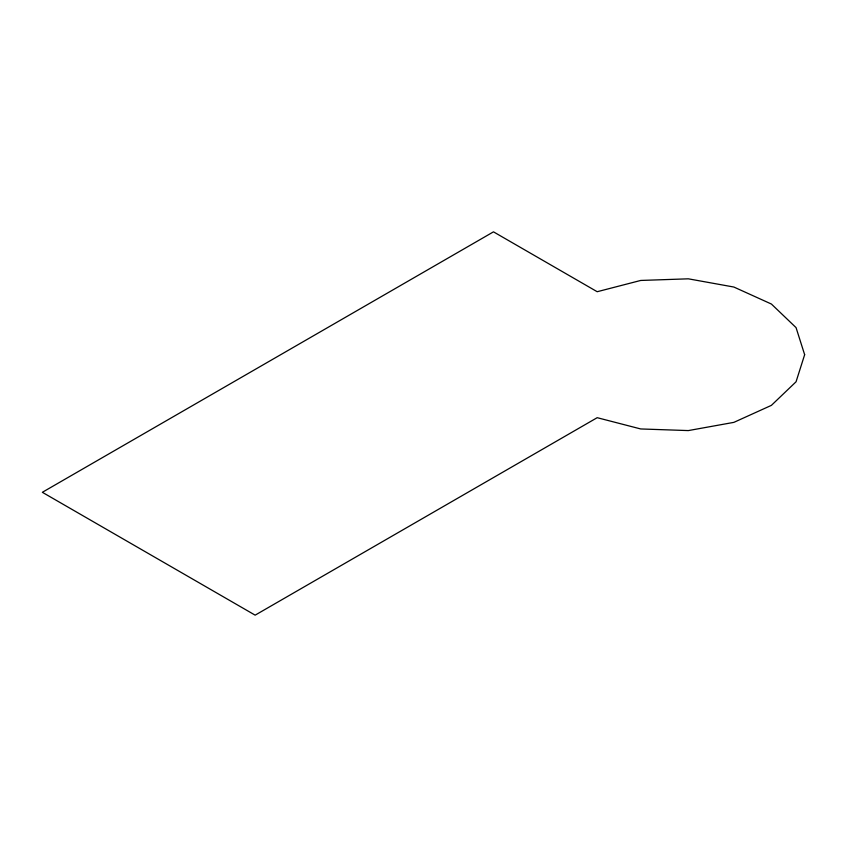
<?xml version="1.0" encoding="UTF-8"?>
<svg xmlns="http://www.w3.org/2000/svg" width="847" height="847" viewBox="0 0 847 847"><rect width="100%" height="100%" fill="white"/><g stroke="black" fill="none" stroke-linecap="round" stroke-linejoin="round"><path stroke-width="1.27" d="M804.65 354.702L796.053 381.785L771.395 405.364L733.862 422.367L688.336 430.583L640.713 428.953L597.188 417.687L255.148 615.155L42.35 492.298L493.483 231.845L597.188 291.717L640.713 280.452L688.336 278.822L733.862 287.038L771.395 304.031L796.053 327.609L804.65 354.702"/></g></svg>
